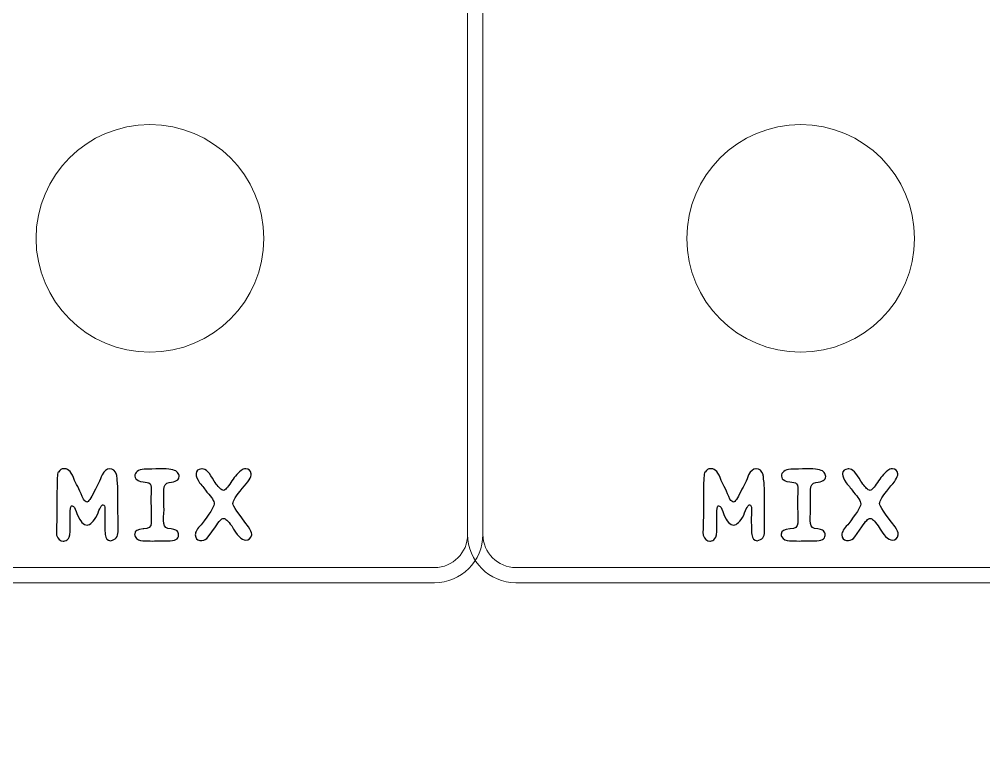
# Model space of a CAD drawing. Header units: centimetres. Extents: x -13.1 to 12.9, y -13 to 13.
# Drawn here: x 4.129 to 8.872, y 5.871 to 9.425 of the extents above; entities that cross this region are included whole.
import ezdxf

# ---------------------------------------------------------------- set-up
doc = ezdxf.new("R2010")
doc.units = ezdxf.units.CM
doc.header["$MEASUREMENT"] = 0
doc.layers.add('Layer 1', color=7, linetype='Continuous')

msp = doc.modelspace()

# ---------------------------------------------------------------- linework, layer by layer
at = {"layer": 'Layer 1', "color": 250, "lineweight": 9}
msp.add_open_spline([(-12.85, 12.98), (-12.85, 12.98), (12.75, 12.98), (12.75, 12.98), (12.75, 12.98), (12.86, 12.98), (12.95, 12.88999), (12.95, 12.78), (12.95, 12.78), (12.95, 12.78), (12.95, -12.82), (12.95, -12.82), (12.95, -12.82), (12.95, -12.93001), (12.86, -13.02), (12.75, -13.02), (12.75, -13.02), (12.75, -13.02), (-12.85, -13.02), (-12.85, -13.02), (-12.85, -13.02), (-12.96, -13.02), (-13.05, -12.93001), (-13.05, -12.82), (-13.05, -12.82), (-13.05, -12.82), (-13.05, 12.78), (-13.05, 12.78), (-13.05, 12.78), (-13.05, 12.88999), (-12.96, 12.98), (-12.85, 12.98)], degree=3, knots=[0, 0, 0, 0, 0.1111111, 0.1111111, 0.1111111, 0.1111111, 0.2222222, 0.2222222, 0.2222222, 0.2222222, 0.3333333, 0.3333333, 0.3333333, 0.3333333, 0.4444444, 0.4444444, 0.4444444, 0.4444444, 0.5555556, 0.5555556, 0.5555556, 0.5555556, 0.6666667, 0.6666667, 0.6666667, 0.6666667, 0.7777778, 0.7777778, 0.7777778, 0.7777778, 1, 1, 1, 1], dxfattribs=at)
at = {"layer": 'Layer 1', "color": 177, "lineweight": 9}
for points, knots in [([(-6.2285, 12.92751), (-6.2285, 12.92751), (6.1715, 12.92751), (6.1715, 12.92751), (6.1715, 12.92751), (6.23684, 12.92751), (6.29624, 12.90079), (6.33926, 12.85777), (6.33926, 12.85777), (6.38228, 12.81475), (6.409, 12.75535), (6.409, 12.69001), (6.409, 12.69001), (6.409, 12.69001), (6.409, 6.89001), (6.409, 6.89001), (6.409, 6.89001), (6.409, 6.82467), (6.38228, 6.76527), (6.33926, 6.72225), (6.33926, 6.72225), (6.29624, 6.67923), (6.23684, 6.65251), (6.1715, 6.65251), (6.1715, 6.65251), (6.1715, 6.65251), (-6.2285, 6.65251), (-6.2285, 6.65251), (-6.2285, 6.65251), (-6.29384, 6.65251), (-6.35324, 6.67923), (-6.39626, 6.72225), (-6.39626, 6.72225), (-6.43928, 6.76527), (-6.466, 6.82467), (-6.466, 6.89001), (-6.466, 6.89001), (-6.466, 6.89001), (-6.466, 12.69001), (-6.466, 12.69001), (-6.466, 12.69001), (-6.466, 12.75535), (-6.43928, 12.81475), (-6.39626, 12.85777), (-6.39626, 12.85777), (-6.35324, 12.90079), (-6.29384, 12.92751), (-6.2285, 12.92751)], [0, 0, 0, 0, 0.0769231, 0.0769231, 0.0769231, 0.0769231, 0.1538462, 0.1538462, 0.1538462, 0.1538462, 0.2307692, 0.2307692, 0.2307692, 0.2307692, 0.3076923, 0.3076923, 0.3076923, 0.3076923, 0.3846154, 0.3846154, 0.3846154, 0.3846154, 0.4615385, 0.4615385, 0.4615385, 0.4615385, 0.5384615, 0.5384615, 0.5384615, 0.5384615, 0.6153846, 0.6153846, 0.6153846, 0.6153846, 0.6923077, 0.6923077, 0.6923077, 0.6923077, 0.7692308, 0.7692308, 0.7692308, 0.7692308, 0.8461538, 0.8461538, 0.8461538, 0.8461538, 1, 1, 1, 1]), ([(6.57133, 12.9275), (6.57133, 12.9275), (12.57133, 12.9275), (12.57133, 12.9275), (12.57133, 12.9275), (12.63667, 12.9275), (12.69607, 12.90078), (12.73909, 12.85776), (12.73909, 12.85776), (12.78211, 12.81474), (12.80883, 12.75534), (12.80883, 12.69), (12.80883, 12.69), (12.80883, 12.69), (12.80883, 6.6525), (12.80883, 6.6525), (12.80883, 6.6525), (12.80883, 6.6525), (6.57133, 6.6525), (6.57133, 6.6525), (6.57133, 6.6525), (6.50599, 6.6525), (6.44659, 6.67922), (6.40357, 6.72224), (6.40357, 6.72224), (6.36055, 6.76526), (6.33383, 6.82466), (6.33383, 6.89), (6.33383, 6.89), (6.33383, 6.89), (6.33383, 12.69), (6.33383, 12.69), (6.33383, 12.69), (6.33383, 12.75534), (6.36055, 12.81474), (6.40357, 12.85776), (6.40357, 12.85776), (6.44659, 12.90078), (6.50599, 12.9275), (6.57133, 12.9275)], [0, 0, 0, 0, 0.0909091, 0.0909091, 0.0909091, 0.0909091, 0.1818182, 0.1818182, 0.1818182, 0.1818182, 0.2727273, 0.2727273, 0.2727273, 0.2727273, 0.3636364, 0.3636364, 0.3636364, 0.3636364, 0.4545455, 0.4545455, 0.4545455, 0.4545455, 0.5454545, 0.5454545, 0.5454545, 0.5454545, 0.6363636, 0.6363636, 0.6363636, 0.6363636, 0.7272727, 0.7272727, 0.7272727, 0.7272727, 0.8181818, 0.8181818, 0.8181818, 0.8181818, 1, 1, 1, 1]), ([(6.1715, 12.85251), (6.1715, 12.85251), (-6.2285, 12.85251), (-6.2285, 12.85251), (-6.2285, 12.85251), (-6.27315, 12.85251), (-6.31378, 12.83421), (-6.34324, 12.80475), (-6.34324, 12.80475), (-6.3727, 12.77529), (-6.391, 12.73466), (-6.391, 12.69001), (-6.391, 12.69001), (-6.391, 12.69001), (-6.391, 6.89001), (-6.391, 6.89001), (-6.391, 6.89001), (-6.391, 6.84536), (-6.3727, 6.80473), (-6.34324, 6.77527), (-6.34324, 6.77527), (-6.31378, 6.74581), (-6.27315, 6.72751), (-6.2285, 6.72751), (-6.2285, 6.72751), (-6.2285, 6.72751), (6.1715, 6.72751), (6.1715, 6.72751), (6.1715, 6.72751), (6.21615, 6.72751), (6.25678, 6.74581), (6.28624, 6.77527), (6.28624, 6.77527), (6.3157, 6.80473), (6.334, 6.84536), (6.334, 6.89001), (6.334, 6.89001), (6.334, 6.89001), (6.334, 12.69001), (6.334, 12.69001), (6.334, 12.69001), (6.334, 12.73466), (6.3157, 12.77529), (6.28624, 12.80475), (6.28624, 12.80475), (6.25678, 12.83421), (6.21615, 12.85251), (6.1715, 12.85251)], [0, 0, 0, 0, 0.0769231, 0.0769231, 0.0769231, 0.0769231, 0.1538462, 0.1538462, 0.1538462, 0.1538462, 0.2307692, 0.2307692, 0.2307692, 0.2307692, 0.3076923, 0.3076923, 0.3076923, 0.3076923, 0.3846154, 0.3846154, 0.3846154, 0.3846154, 0.4615385, 0.4615385, 0.4615385, 0.4615385, 0.5384615, 0.5384615, 0.5384615, 0.5384615, 0.6153846, 0.6153846, 0.6153846, 0.6153846, 0.6923077, 0.6923077, 0.6923077, 0.6923077, 0.7692308, 0.7692308, 0.7692308, 0.7692308, 0.8461538, 0.8461538, 0.8461538, 0.8461538, 1, 1, 1, 1]), ([(12.57133, 12.8525), (12.57133, 12.8525), (6.57133, 12.8525), (6.57133, 12.8525), (6.57133, 12.8525), (6.52668, 12.8525), (6.48605, 12.8342), (6.45659, 12.80474), (6.45659, 12.80474), (6.42713, 12.77528), (6.40883, 12.73465), (6.40883, 12.69), (6.40883, 12.69), (6.40883, 12.69), (6.40883, 6.89), (6.40883, 6.89), (6.40883, 6.89), (6.40883, 6.84535), (6.42713, 6.80472), (6.45659, 6.77526), (6.45659, 6.77526), (6.48605, 6.7458), (6.52668, 6.7275), (6.57133, 6.7275), (6.57133, 6.7275), (6.57133, 6.7275), (12.73383, 6.7275), (12.73383, 6.7275), (12.73383, 6.7275), (12.73383, 6.7275), (12.73383, 12.69), (12.73383, 12.69), (12.73383, 12.69), (12.73383, 12.73465), (12.71553, 12.77528), (12.68607, 12.80474), (12.68607, 12.80474), (12.65661, 12.8342), (12.61598, 12.8525), (12.57133, 12.8525)], [0, 0, 0, 0, 0.0909091, 0.0909091, 0.0909091, 0.0909091, 0.1818182, 0.1818182, 0.1818182, 0.1818182, 0.2727273, 0.2727273, 0.2727273, 0.2727273, 0.3636364, 0.3636364, 0.3636364, 0.3636364, 0.4545455, 0.4545455, 0.4545455, 0.4545455, 0.5454545, 0.5454545, 0.5454545, 0.5454545, 0.6363636, 0.6363636, 0.6363636, 0.6363636, 0.7272727, 0.7272727, 0.7272727, 0.7272727, 0.8181818, 0.8181818, 0.8181818, 0.8181818, 1, 1, 1, 1])]:
    msp.add_open_spline(points, degree=3, knots=knots, dxfattribs=at)
at = {"layer": 'Layer 1', "color": 242, "lineweight": 9}
for points in [[(4.21141, 8.34717), (4.21141, 8.65645), (4.46214, 8.90717), (4.77141, 8.90717), (4.77141, 8.90717), (5.08069, 8.90717), (5.3314, 8.65645), (5.3314, 8.34717), (5.3314, 8.34717), (5.33141, 8.03789), (5.08069, 7.78717), (4.77142, 7.78717), (4.77142, 7.78717), (4.46214, 7.78717), (4.21143, 8.03789), (4.21143, 8.34717)], [(7.41164, 8.34709), (7.41164, 8.65637), (7.66237, 8.90709), (7.97164, 8.90709), (7.97164, 8.90709), (8.28092, 8.90709), (8.53163, 8.65637), (8.53163, 8.34709), (8.53163, 8.34709), (8.53164, 8.03781), (8.28092, 7.78709), (7.97165, 7.78709), (7.97165, 7.78709), (7.66237, 7.78709), (7.41166, 8.03781), (7.41166, 8.34709)]]:
    msp.add_open_spline(points, degree=3, knots=[0, 0, 0, 0, 0.2, 0.2, 0.2, 0.2, 0.4, 0.4, 0.4, 0.4, 0.6, 0.6, 0.6, 0.6, 1, 1, 1, 1], dxfattribs=at)
at = {"layer": 'Layer 1', "color": 177}
for points, knots in [([(4.34727, 7.21391), (4.34727, 7.21391), (4.35253, 7.21391), (4.35253, 7.21391), (4.35253, 7.21391), (4.37163, 7.21391), (4.38772, 7.19472), (4.40079, 7.15634), (4.40079, 7.15634), (4.41415, 7.13169), (4.42873, 7.10103), (4.44435, 7.06425), (4.44435, 7.06425), (4.45093, 7.05474), (4.45658, 7.04995), (4.46137, 7.04995), (4.46137, 7.04995), (4.4689, 7.04995), (4.48094, 7.06744), (4.4975, 7.10253), (4.4975, 7.10253), (4.51311, 7.12972), (4.526, 7.15672), (4.53607, 7.18362), (4.53607, 7.18362), (4.54623, 7.20309), (4.55827, 7.21278), (4.57219, 7.21278), (4.57219, 7.21278), (4.57219, 7.21278), (4.57332, 7.21278), (4.57332, 7.21278), (4.57332, 7.21278), (4.58969, 7.21278), (4.60088, 7.20375), (4.6069, 7.1855), (4.6069, 7.1855), (4.60897, 7.17892), (4.60991, 7.17149), (4.60991, 7.16321), (4.60991, 7.16321), (4.61274, 7.14129), (4.61405, 7.11796), (4.61405, 7.09322), (4.61405, 7.09322), (4.61405, 7.09322), (4.61405, 7.08654), (4.61405, 7.08654), (4.61405, 7.08654), (4.61368, 7.05935), (4.61349, 7.0333), (4.61349, 7.00827), (4.61349, 7.00827), (4.61349, 7.00827), (4.61462, 6.96528), (4.61462, 6.96528), (4.61462, 6.96528), (4.61462, 6.96528), (4.61462, 6.90329), (4.61462, 6.90329), (4.61462, 6.90329), (4.61462, 6.87836), (4.60248, 6.86378), (4.57821, 6.85973), (4.57821, 6.85973), (4.57821, 6.85973), (4.57718, 6.85973), (4.57718, 6.85973), (4.57718, 6.85973), (4.56297, 6.85973), (4.55441, 6.86989), (4.55121, 6.89012), (4.55121, 6.89012), (4.5498, 6.91251), (4.54905, 6.93913), (4.54905, 6.96999), (4.54905, 6.96999), (4.5498, 6.99905), (4.55018, 7.01495), (4.55018, 7.01768), (4.55018, 7.01768), (4.55018, 7.02887), (4.54679, 7.03518), (4.53992, 7.0364), (4.53992, 7.0364), (4.53353, 7.0364), (4.52412, 7.01937), (4.5118, 6.98513), (4.5118, 6.98513), (4.49439, 6.95277), (4.47793, 6.93668), (4.4625, 6.93668), (4.4625, 6.93668), (4.44482, 6.93668), (4.42873, 6.95418), (4.41396, 6.98927), (4.41396, 6.98927), (4.40719, 7.01062), (4.40136, 7.02342), (4.39637, 7.02756), (4.39637, 7.02756), (4.39345, 7.02981), (4.39073, 7.03094), (4.38838, 7.03094), (4.38838, 7.03094), (4.38687, 7.03094), (4.38555, 7.03047), (4.38424, 7.02953), (4.38424, 7.02953), (4.38113, 7.0268), (4.37953, 7.01373), (4.37953, 6.9904), (4.37953, 6.9904), (4.37953, 6.9904), (4.37953, 6.92558), (4.37953, 6.92558), (4.37953, 6.92558), (4.37953, 6.89369), (4.37652, 6.87507), (4.37041, 6.86999), (4.37041, 6.86999), (4.36269, 6.8619), (4.35536, 6.85785), (4.34839, 6.85785), (4.34839, 6.85785), (4.34839, 6.85785), (4.34538, 6.85785), (4.34538, 6.85785), (4.34538, 6.85785), (4.32996, 6.85785), (4.31904, 6.86726), (4.31255, 6.88617), (4.31255, 6.88617), (4.31255, 6.88654), (4.31218, 6.89087), (4.31142, 6.89915), (4.31142, 6.89915), (4.31142, 6.9047), (4.3118, 6.91759), (4.31246, 6.938), (4.31246, 6.938), (4.31312, 6.95841), (4.3134, 6.97055), (4.3134, 6.97441), (4.3134, 6.97441), (4.3134, 6.97441), (4.31368, 7.06697), (4.31368, 7.06697), (4.31368, 7.06697), (4.31425, 7.09623), (4.31453, 7.11551), (4.31453, 7.12492), (4.31453, 7.12492), (4.31453, 7.17337), (4.31716, 7.19764), (4.32252, 7.19764), (4.32252, 7.19764), (4.32967, 7.20846), (4.33795, 7.21391), (4.34727, 7.21391)], [0, 0, 0, 0, 0.0243902, 0.0243902, 0.0243902, 0.0243902, 0.0487805, 0.0487805, 0.0487805, 0.0487805, 0.0731707, 0.0731707, 0.0731707, 0.0731707, 0.097561, 0.097561, 0.097561, 0.097561, 0.1219512, 0.1219512, 0.1219512, 0.1219512, 0.1463415, 0.1463415, 0.1463415, 0.1463415, 0.1707317, 0.1707317, 0.1707317, 0.1707317, 0.195122, 0.195122, 0.195122, 0.195122, 0.2195122, 0.2195122, 0.2195122, 0.2195122, 0.2439024, 0.2439024, 0.2439024, 0.2439024, 0.2682927, 0.2682927, 0.2682927, 0.2682927, 0.2926829, 0.2926829, 0.2926829, 0.2926829, 0.3170732, 0.3170732, 0.3170732, 0.3170732, 0.3414634, 0.3414634, 0.3414634, 0.3414634, 0.3658537, 0.3658537, 0.3658537, 0.3658537, 0.3902439, 0.3902439, 0.3902439, 0.3902439, 0.4146341, 0.4146341, 0.4146341, 0.4146341, 0.4390244, 0.4390244, 0.4390244, 0.4390244, 0.4634146, 0.4634146, 0.4634146, 0.4634146, 0.4878049, 0.4878049, 0.4878049, 0.4878049, 0.5121951, 0.5121951, 0.5121951, 0.5121951, 0.5365854, 0.5365854, 0.5365854, 0.5365854, 0.5609756, 0.5609756, 0.5609756, 0.5609756, 0.5853659, 0.5853659, 0.5853659, 0.5853659, 0.6097561, 0.6097561, 0.6097561, 0.6097561, 0.6341463, 0.6341463, 0.6341463, 0.6341463, 0.6585366, 0.6585366, 0.6585366, 0.6585366, 0.6829268, 0.6829268, 0.6829268, 0.6829268, 0.7073171, 0.7073171, 0.7073171, 0.7073171, 0.7317073, 0.7317073, 0.7317073, 0.7317073, 0.7560976, 0.7560976, 0.7560976, 0.7560976, 0.7804878, 0.7804878, 0.7804878, 0.7804878, 0.804878, 0.804878, 0.804878, 0.804878, 0.8292683, 0.8292683, 0.8292683, 0.8292683, 0.8536585, 0.8536585, 0.8536585, 0.8536585, 0.8780488, 0.8780488, 0.8780488, 0.8780488, 0.902439, 0.902439, 0.902439, 0.902439, 0.9268293, 0.9268293, 0.9268293, 0.9268293, 0.9512195, 0.9512195, 0.9512195, 0.9512195, 1, 1, 1, 1]), ([(4.82628, 7.21335), (4.82628, 7.21335), (4.83841, 7.21307), (4.83841, 7.21307), (4.83841, 7.21307), (4.87642, 7.21231), (4.89937, 7.20639), (4.90709, 7.19519), (4.90709, 7.19519), (4.91235, 7.18908), (4.91508, 7.18278), (4.91508, 7.1761), (4.91508, 7.1761), (4.91508, 7.1761), (4.91508, 7.17534), (4.91508, 7.17534), (4.91508, 7.17534), (4.91471, 7.1586), (4.89852, 7.149), (4.86654, 7.14665), (4.86654, 7.14665), (4.84923, 7.14355), (4.84039, 7.13113), (4.83982, 7.10949), (4.83982, 7.10949), (4.83982, 7.10949), (4.83954, 7.08297), (4.83954, 7.08297), (4.83954, 7.08297), (4.83954, 7.08297), (4.83954, 7.06782), (4.83954, 7.06782), (4.83954, 7.06782), (4.83954, 7.05183), (4.83992, 7.03348), (4.84067, 7.01269), (4.84067, 7.01269), (4.83917, 6.98353), (4.83832, 6.96594), (4.83813, 6.96011), (4.83813, 6.96011), (4.83813, 6.96011), (4.83813, 6.95841), (4.83813, 6.95841), (4.83813, 6.95841), (4.83813, 6.93697), (4.84537, 6.92417), (4.85996, 6.92013), (4.85996, 6.92013), (4.88432, 6.91702), (4.89937, 6.91279), (4.90483, 6.90743), (4.90483, 6.90743), (4.90981, 6.90065), (4.91226, 6.89482), (4.91226, 6.89012), (4.91226, 6.89012), (4.91226, 6.89012), (4.91226, 6.88598), (4.91226, 6.88598), (4.91226, 6.88598), (4.91207, 6.86811), (4.89448, 6.85917), (4.85939, 6.85917), (4.85939, 6.85917), (4.85939, 6.85917), (4.85553, 6.85917), (4.85553, 6.85917), (4.85553, 6.85917), (4.84782, 6.85879), (4.83775, 6.8586), (4.82543, 6.8586), (4.82543, 6.8586), (4.81113, 6.85832), (4.7974, 6.85813), (4.78413, 6.85813), (4.78413, 6.85813), (4.76758, 6.85813), (4.75187, 6.85842), (4.737, 6.85889), (4.737, 6.85889), (4.72026, 6.85926), (4.70737, 6.86641), (4.69815, 6.88015), (4.69815, 6.88015), (4.69684, 6.88287), (4.69618, 6.88664), (4.69618, 6.89144), (4.69618, 6.89144), (4.69618, 6.89144), (4.69646, 6.89228), (4.69646, 6.89228), (4.69646, 6.89228), (4.69665, 6.90752), (4.71085, 6.91618), (4.73898, 6.91815), (4.73898, 6.91815), (4.73898, 6.91815), (4.74086, 6.91815), (4.74086, 6.91815), (4.74086, 6.91815), (4.76513, 6.91815), (4.77745, 6.92746), (4.77783, 6.946), (4.77783, 6.946), (4.77783, 6.946), (4.77783, 6.95841), (4.77783, 6.95841), (4.77783, 6.95841), (4.77783, 6.9761), (4.77736, 7.00442), (4.77642, 7.04355), (4.77642, 7.04355), (4.77642, 7.04355), (4.77783, 7.12135), (4.77783, 7.12135), (4.77783, 7.12135), (4.77651, 7.13781), (4.76993, 7.14618), (4.75798, 7.14637), (4.75798, 7.14637), (4.72816, 7.14929), (4.7133, 7.15258), (4.7133, 7.15606), (4.7133, 7.15606), (4.70286, 7.16076), (4.69759, 7.16763), (4.69759, 7.17638), (4.69759, 7.17638), (4.69759, 7.17638), (4.69759, 7.1839), (4.69759, 7.1839), (4.69759, 7.1839), (4.7022, 7.20225), (4.72139, 7.21137), (4.75516, 7.21137), (4.75516, 7.21137), (4.75516, 7.21137), (4.75902, 7.21137), (4.75902, 7.21137), (4.75902, 7.21137), (4.76607, 7.21137), (4.78846, 7.21203), (4.82628, 7.21335)], [0, 0, 0, 0, 0.027027, 0.027027, 0.027027, 0.027027, 0.0540541, 0.0540541, 0.0540541, 0.0540541, 0.0810811, 0.0810811, 0.0810811, 0.0810811, 0.1081081, 0.1081081, 0.1081081, 0.1081081, 0.1351351, 0.1351351, 0.1351351, 0.1351351, 0.1621622, 0.1621622, 0.1621622, 0.1621622, 0.1891892, 0.1891892, 0.1891892, 0.1891892, 0.2162162, 0.2162162, 0.2162162, 0.2162162, 0.2432432, 0.2432432, 0.2432432, 0.2432432, 0.2702703, 0.2702703, 0.2702703, 0.2702703, 0.2972973, 0.2972973, 0.2972973, 0.2972973, 0.3243243, 0.3243243, 0.3243243, 0.3243243, 0.3513514, 0.3513514, 0.3513514, 0.3513514, 0.3783784, 0.3783784, 0.3783784, 0.3783784, 0.4054054, 0.4054054, 0.4054054, 0.4054054, 0.4324324, 0.4324324, 0.4324324, 0.4324324, 0.4594595, 0.4594595, 0.4594595, 0.4594595, 0.4864865, 0.4864865, 0.4864865, 0.4864865, 0.5135135, 0.5135135, 0.5135135, 0.5135135, 0.5405405, 0.5405405, 0.5405405, 0.5405405, 0.5675676, 0.5675676, 0.5675676, 0.5675676, 0.5945946, 0.5945946, 0.5945946, 0.5945946, 0.6216216, 0.6216216, 0.6216216, 0.6216216, 0.6486486, 0.6486486, 0.6486486, 0.6486486, 0.6756757, 0.6756757, 0.6756757, 0.6756757, 0.7027027, 0.7027027, 0.7027027, 0.7027027, 0.7297297, 0.7297297, 0.7297297, 0.7297297, 0.7567568, 0.7567568, 0.7567568, 0.7567568, 0.7837838, 0.7837838, 0.7837838, 0.7837838, 0.8108108, 0.8108108, 0.8108108, 0.8108108, 0.8378378, 0.8378378, 0.8378378, 0.8378378, 0.8648649, 0.8648649, 0.8648649, 0.8648649, 0.8918919, 0.8918919, 0.8918919, 0.8918919, 0.9189189, 0.9189189, 0.9189189, 0.9189189, 0.9459459, 0.9459459, 0.9459459, 0.9459459, 1, 1, 1, 1]), ([(5.02807, 7.21335), (5.04594, 7.21335), (5.06569, 7.19331), (5.08733, 7.15324), (5.08733, 7.15324), (5.10182, 7.13198), (5.11424, 7.1173), (5.12458, 7.10921), (5.12458, 7.10921), (5.12863, 7.10771), (5.13192, 7.10695), (5.13446, 7.10695), (5.13446, 7.10695), (5.14105, 7.10865), (5.1528, 7.12163), (5.16974, 7.14609), (5.16974, 7.14609), (5.18338, 7.16801), (5.20003, 7.18776), (5.21988, 7.20535), (5.21988, 7.20535), (5.22656, 7.21071), (5.23418, 7.21335), (5.24274, 7.21335), (5.24274, 7.21335), (5.25807, 7.21335), (5.2671, 7.20535), (5.27002, 7.18936), (5.27002, 7.18936), (5.27002, 7.18936), (5.27002, 7.18748), (5.27002, 7.18748), (5.27002, 7.18748), (5.27002, 7.17309), (5.25525, 7.14966), (5.22571, 7.11721), (5.22571, 7.11721), (5.19504, 7.07911), (5.17971, 7.05409), (5.17971, 7.04195), (5.17971, 7.04195), (5.17971, 7.0316), (5.20511, 6.99341), (5.256, 6.92728), (5.256, 6.92728), (5.26663, 6.91223), (5.27199, 6.90056), (5.27199, 6.89228), (5.27199, 6.89228), (5.27199, 6.89228), (5.27199, 6.88927), (5.27199, 6.88927), (5.27199, 6.88927), (5.26795, 6.87177), (5.25816, 6.86303), (5.24274, 6.86303), (5.24274, 6.86303), (5.22166, 6.86303), (5.19862, 6.88617), (5.17359, 6.93254), (5.17359, 6.93254), (5.15469, 6.9571), (5.14199, 6.96942), (5.13559, 6.96942), (5.13559, 6.96942), (5.13559, 6.96942), (5.13333, 6.96942), (5.13333, 6.96942), (5.13333, 6.96942), (5.12421, 6.96942), (5.11085, 6.95578), (5.09335, 6.92841), (5.09335, 6.92841), (5.09335, 6.92841), (5.0576, 6.87874), (5.0576, 6.87874), (5.0576, 6.87874), (5.04933, 6.86698), (5.03926, 6.86114), (5.0275, 6.86114), (5.0275, 6.86114), (5.0275, 6.86114), (5.01649, 6.86114), (5.01649, 6.86114), (5.01649, 6.86114), (5.00342, 6.86274), (4.99608, 6.87196), (4.99448, 6.88871), (4.99448, 6.88871), (4.99448, 6.90207), (5.00398, 6.91862), (5.02308, 6.93828), (5.02308, 6.93828), (5.06522, 6.99209), (5.08658, 7.02596), (5.08733, 7.03969), (5.08733, 7.03969), (5.08733, 7.03969), (5.08733, 7.04195), (5.08733, 7.04195), (5.08733, 7.04195), (5.08733, 7.05352), (5.07557, 7.07252), (5.05205, 7.09896), (5.05205, 7.09896), (5.04265, 7.11147), (5.03061, 7.1268), (5.01565, 7.14496), (5.01565, 7.14496), (5.00389, 7.16246), (4.99806, 7.17657), (4.99806, 7.18748), (4.99806, 7.18748), (4.99806, 7.18748), (4.99806, 7.19049), (4.99806, 7.19049), (4.99806, 7.19049), (4.99806, 7.20357), (5.00737, 7.21119), (5.02618, 7.21335), (5.02618, 7.21335), (5.02618, 7.21335), (5.02807, 7.21335), (5.02807, 7.21335)], [0, 0, 0, 0, 0.03125, 0.03125, 0.03125, 0.03125, 0.0625, 0.0625, 0.0625, 0.0625, 0.09375, 0.09375, 0.09375, 0.09375, 0.125, 0.125, 0.125, 0.125, 0.15625, 0.15625, 0.15625, 0.15625, 0.1875, 0.1875, 0.1875, 0.1875, 0.21875, 0.21875, 0.21875, 0.21875, 0.25, 0.25, 0.25, 0.25, 0.28125, 0.28125, 0.28125, 0.28125, 0.3125, 0.3125, 0.3125, 0.3125, 0.34375, 0.34375, 0.34375, 0.34375, 0.375, 0.375, 0.375, 0.375, 0.40625, 0.40625, 0.40625, 0.40625, 0.4375, 0.4375, 0.4375, 0.4375, 0.46875, 0.46875, 0.46875, 0.46875, 0.5, 0.5, 0.5, 0.5, 0.53125, 0.53125, 0.53125, 0.53125, 0.5625, 0.5625, 0.5625, 0.5625, 0.59375, 0.59375, 0.59375, 0.59375, 0.625, 0.625, 0.625, 0.625, 0.65625, 0.65625, 0.65625, 0.65625, 0.6875, 0.6875, 0.6875, 0.6875, 0.71875, 0.71875, 0.71875, 0.71875, 0.75, 0.75, 0.75, 0.75, 0.78125, 0.78125, 0.78125, 0.78125, 0.8125, 0.8125, 0.8125, 0.8125, 0.84375, 0.84375, 0.84375, 0.84375, 0.875, 0.875, 0.875, 0.875, 0.90625, 0.90625, 0.90625, 0.90625, 0.9375, 0.9375, 0.9375, 0.9375, 1, 1, 1, 1]), ([(7.52707, 7.21391), (7.52707, 7.21391), (7.53233, 7.21391), (7.53233, 7.21391), (7.53233, 7.21391), (7.55143, 7.21391), (7.56752, 7.19472), (7.58059, 7.15634), (7.58059, 7.15634), (7.59395, 7.13169), (7.60853, 7.10103), (7.62415, 7.06425), (7.62415, 7.06425), (7.63073, 7.05474), (7.63638, 7.04995), (7.64117, 7.04995), (7.64117, 7.04995), (7.6487, 7.04995), (7.66074, 7.06744), (7.6773, 7.10253), (7.6773, 7.10253), (7.69291, 7.12972), (7.7058, 7.15672), (7.71587, 7.18362), (7.71587, 7.18362), (7.72603, 7.20309), (7.73807, 7.21278), (7.75199, 7.21278), (7.75199, 7.21278), (7.75199, 7.21278), (7.75312, 7.21278), (7.75312, 7.21278), (7.75312, 7.21278), (7.76949, 7.21278), (7.78068, 7.20375), (7.7867, 7.1855), (7.7867, 7.1855), (7.78877, 7.17892), (7.78971, 7.17149), (7.78971, 7.16321), (7.78971, 7.16321), (7.79254, 7.14129), (7.79385, 7.11796), (7.79385, 7.09322), (7.79385, 7.09322), (7.79385, 7.09322), (7.79385, 7.08654), (7.79385, 7.08654), (7.79385, 7.08654), (7.79348, 7.05935), (7.79329, 7.0333), (7.79329, 7.00827), (7.79329, 7.00827), (7.79329, 7.00827), (7.79442, 6.96528), (7.79442, 6.96528), (7.79442, 6.96528), (7.79442, 6.96528), (7.79442, 6.90329), (7.79442, 6.90329), (7.79442, 6.90329), (7.79442, 6.87836), (7.78228, 6.86378), (7.75801, 6.85973), (7.75801, 6.85973), (7.75801, 6.85973), (7.75698, 6.85973), (7.75698, 6.85973), (7.75698, 6.85973), (7.74277, 6.85973), (7.73421, 6.86989), (7.73101, 6.89012), (7.73101, 6.89012), (7.7296, 6.91251), (7.72885, 6.93913), (7.72885, 6.96999), (7.72885, 6.96999), (7.7296, 6.99905), (7.72998, 7.01495), (7.72998, 7.01768), (7.72998, 7.01768), (7.72998, 7.02887), (7.72659, 7.03518), (7.71972, 7.0364), (7.71972, 7.0364), (7.71333, 7.0364), (7.70392, 7.01937), (7.6916, 6.98513), (7.6916, 6.98513), (7.67419, 6.95277), (7.65773, 6.93668), (7.6423, 6.93668), (7.6423, 6.93668), (7.62462, 6.93668), (7.60853, 6.95418), (7.59376, 6.98927), (7.59376, 6.98927), (7.58699, 7.01062), (7.58116, 7.02342), (7.57617, 7.02756), (7.57617, 7.02756), (7.57325, 7.02981), (7.57053, 7.03094), (7.56818, 7.03094), (7.56818, 7.03094), (7.56667, 7.03094), (7.56535, 7.03047), (7.56404, 7.02953), (7.56404, 7.02953), (7.56093, 7.0268), (7.55933, 7.01373), (7.55933, 6.9904), (7.55933, 6.9904), (7.55933, 6.9904), (7.55933, 6.92558), (7.55933, 6.92558), (7.55933, 6.92558), (7.55933, 6.89369), (7.55632, 6.87507), (7.55021, 6.86999), (7.55021, 6.86999), (7.54249, 6.8619), (7.53516, 6.85785), (7.52819, 6.85785), (7.52819, 6.85785), (7.52819, 6.85785), (7.52518, 6.85785), (7.52518, 6.85785), (7.52518, 6.85785), (7.50976, 6.85785), (7.49884, 6.86726), (7.49235, 6.88617), (7.49235, 6.88617), (7.49235, 6.88654), (7.49198, 6.89087), (7.49122, 6.89915), (7.49122, 6.89915), (7.49122, 6.9047), (7.4916, 6.91759), (7.49226, 6.938), (7.49226, 6.938), (7.49292, 6.95841), (7.4932, 6.97055), (7.4932, 6.97441), (7.4932, 6.97441), (7.4932, 6.97441), (7.49348, 7.06697), (7.49348, 7.06697), (7.49348, 7.06697), (7.49405, 7.09623), (7.49433, 7.11551), (7.49433, 7.12492), (7.49433, 7.12492), (7.49433, 7.17337), (7.49696, 7.19764), (7.50232, 7.19764), (7.50232, 7.19764), (7.50947, 7.20846), (7.51775, 7.21391), (7.52707, 7.21391)], [0, 0, 0, 0, 0.0243902, 0.0243902, 0.0243902, 0.0243902, 0.0487805, 0.0487805, 0.0487805, 0.0487805, 0.0731707, 0.0731707, 0.0731707, 0.0731707, 0.097561, 0.097561, 0.097561, 0.097561, 0.1219512, 0.1219512, 0.1219512, 0.1219512, 0.1463415, 0.1463415, 0.1463415, 0.1463415, 0.1707317, 0.1707317, 0.1707317, 0.1707317, 0.195122, 0.195122, 0.195122, 0.195122, 0.2195122, 0.2195122, 0.2195122, 0.2195122, 0.2439024, 0.2439024, 0.2439024, 0.2439024, 0.2682927, 0.2682927, 0.2682927, 0.2682927, 0.2926829, 0.2926829, 0.2926829, 0.2926829, 0.3170732, 0.3170732, 0.3170732, 0.3170732, 0.3414634, 0.3414634, 0.3414634, 0.3414634, 0.3658537, 0.3658537, 0.3658537, 0.3658537, 0.3902439, 0.3902439, 0.3902439, 0.3902439, 0.4146341, 0.4146341, 0.4146341, 0.4146341, 0.4390244, 0.4390244, 0.4390244, 0.4390244, 0.4634146, 0.4634146, 0.4634146, 0.4634146, 0.4878049, 0.4878049, 0.4878049, 0.4878049, 0.5121951, 0.5121951, 0.5121951, 0.5121951, 0.5365854, 0.5365854, 0.5365854, 0.5365854, 0.5609756, 0.5609756, 0.5609756, 0.5609756, 0.5853659, 0.5853659, 0.5853659, 0.5853659, 0.6097561, 0.6097561, 0.6097561, 0.6097561, 0.6341463, 0.6341463, 0.6341463, 0.6341463, 0.6585366, 0.6585366, 0.6585366, 0.6585366, 0.6829268, 0.6829268, 0.6829268, 0.6829268, 0.7073171, 0.7073171, 0.7073171, 0.7073171, 0.7317073, 0.7317073, 0.7317073, 0.7317073, 0.7560976, 0.7560976, 0.7560976, 0.7560976, 0.7804878, 0.7804878, 0.7804878, 0.7804878, 0.804878, 0.804878, 0.804878, 0.804878, 0.8292683, 0.8292683, 0.8292683, 0.8292683, 0.8536585, 0.8536585, 0.8536585, 0.8536585, 0.8780488, 0.8780488, 0.8780488, 0.8780488, 0.902439, 0.902439, 0.902439, 0.902439, 0.9268293, 0.9268293, 0.9268293, 0.9268293, 0.9512195, 0.9512195, 0.9512195, 0.9512195, 1, 1, 1, 1]), ([(8.00608, 7.21335), (8.00608, 7.21335), (8.01821, 7.21307), (8.01821, 7.21307), (8.01821, 7.21307), (8.05622, 7.21231), (8.07917, 7.20639), (8.08689, 7.19519), (8.08689, 7.19519), (8.09215, 7.18908), (8.09488, 7.18278), (8.09488, 7.1761), (8.09488, 7.1761), (8.09488, 7.1761), (8.09488, 7.17534), (8.09488, 7.17534), (8.09488, 7.17534), (8.09451, 7.1586), (8.07832, 7.149), (8.04634, 7.14665), (8.04634, 7.14665), (8.02903, 7.14355), (8.02019, 7.13113), (8.01962, 7.10949), (8.01962, 7.10949), (8.01962, 7.10949), (8.01934, 7.08297), (8.01934, 7.08297), (8.01934, 7.08297), (8.01934, 7.08297), (8.01934, 7.06782), (8.01934, 7.06782), (8.01934, 7.06782), (8.01934, 7.05183), (8.01972, 7.03348), (8.02047, 7.01269), (8.02047, 7.01269), (8.01897, 6.98353), (8.01812, 6.96594), (8.01793, 6.96011), (8.01793, 6.96011), (8.01793, 6.96011), (8.01793, 6.95841), (8.01793, 6.95841), (8.01793, 6.95841), (8.01793, 6.93697), (8.02517, 6.92417), (8.03976, 6.92013), (8.03976, 6.92013), (8.06412, 6.91702), (8.07917, 6.91279), (8.08463, 6.90743), (8.08463, 6.90743), (8.08961, 6.90065), (8.09206, 6.89482), (8.09206, 6.89012), (8.09206, 6.89012), (8.09206, 6.89012), (8.09206, 6.88598), (8.09206, 6.88598), (8.09206, 6.88598), (8.09187, 6.86811), (8.07428, 6.85917), (8.03919, 6.85917), (8.03919, 6.85917), (8.03919, 6.85917), (8.03533, 6.85917), (8.03533, 6.85917), (8.03533, 6.85917), (8.02762, 6.85879), (8.01755, 6.8586), (8.00523, 6.8586), (8.00523, 6.8586), (7.99093, 6.85832), (7.9772, 6.85813), (7.96393, 6.85813), (7.96393, 6.85813), (7.94738, 6.85813), (7.93167, 6.85842), (7.9168, 6.85889), (7.9168, 6.85889), (7.90006, 6.85926), (7.88717, 6.86641), (7.87795, 6.88015), (7.87795, 6.88015), (7.87664, 6.88287), (7.87598, 6.88664), (7.87598, 6.89144), (7.87598, 6.89144), (7.87598, 6.89144), (7.87626, 6.89228), (7.87626, 6.89228), (7.87626, 6.89228), (7.87645, 6.90752), (7.89065, 6.91618), (7.91878, 6.91815), (7.91878, 6.91815), (7.91878, 6.91815), (7.92066, 6.91815), (7.92066, 6.91815), (7.92066, 6.91815), (7.94493, 6.91815), (7.95725, 6.92746), (7.95763, 6.946), (7.95763, 6.946), (7.95763, 6.946), (7.95763, 6.95841), (7.95763, 6.95841), (7.95763, 6.95841), (7.95763, 6.9761), (7.95716, 7.00442), (7.95622, 7.04355), (7.95622, 7.04355), (7.95622, 7.04355), (7.95763, 7.12135), (7.95763, 7.12135), (7.95763, 7.12135), (7.95631, 7.13781), (7.94973, 7.14618), (7.93778, 7.14637), (7.93778, 7.14637), (7.90796, 7.14929), (7.8931, 7.15258), (7.8931, 7.15606), (7.8931, 7.15606), (7.88266, 7.16076), (7.87739, 7.16763), (7.87739, 7.17638), (7.87739, 7.17638), (7.87739, 7.17638), (7.87739, 7.1839), (7.87739, 7.1839), (7.87739, 7.1839), (7.882, 7.20225), (7.90119, 7.21137), (7.93496, 7.21137), (7.93496, 7.21137), (7.93496, 7.21137), (7.93882, 7.21137), (7.93882, 7.21137), (7.93882, 7.21137), (7.94587, 7.21137), (7.96826, 7.21203), (8.00608, 7.21335)], [0, 0, 0, 0, 0.027027, 0.027027, 0.027027, 0.027027, 0.0540541, 0.0540541, 0.0540541, 0.0540541, 0.0810811, 0.0810811, 0.0810811, 0.0810811, 0.1081081, 0.1081081, 0.1081081, 0.1081081, 0.1351351, 0.1351351, 0.1351351, 0.1351351, 0.1621622, 0.1621622, 0.1621622, 0.1621622, 0.1891892, 0.1891892, 0.1891892, 0.1891892, 0.2162162, 0.2162162, 0.2162162, 0.2162162, 0.2432432, 0.2432432, 0.2432432, 0.2432432, 0.2702703, 0.2702703, 0.2702703, 0.2702703, 0.2972973, 0.2972973, 0.2972973, 0.2972973, 0.3243243, 0.3243243, 0.3243243, 0.3243243, 0.3513514, 0.3513514, 0.3513514, 0.3513514, 0.3783784, 0.3783784, 0.3783784, 0.3783784, 0.4054054, 0.4054054, 0.4054054, 0.4054054, 0.4324324, 0.4324324, 0.4324324, 0.4324324, 0.4594595, 0.4594595, 0.4594595, 0.4594595, 0.4864865, 0.4864865, 0.4864865, 0.4864865, 0.5135135, 0.5135135, 0.5135135, 0.5135135, 0.5405405, 0.5405405, 0.5405405, 0.5405405, 0.5675676, 0.5675676, 0.5675676, 0.5675676, 0.5945946, 0.5945946, 0.5945946, 0.5945946, 0.6216216, 0.6216216, 0.6216216, 0.6216216, 0.6486486, 0.6486486, 0.6486486, 0.6486486, 0.6756757, 0.6756757, 0.6756757, 0.6756757, 0.7027027, 0.7027027, 0.7027027, 0.7027027, 0.7297297, 0.7297297, 0.7297297, 0.7297297, 0.7567568, 0.7567568, 0.7567568, 0.7567568, 0.7837838, 0.7837838, 0.7837838, 0.7837838, 0.8108108, 0.8108108, 0.8108108, 0.8108108, 0.8378378, 0.8378378, 0.8378378, 0.8378378, 0.8648649, 0.8648649, 0.8648649, 0.8648649, 0.8918919, 0.8918919, 0.8918919, 0.8918919, 0.9189189, 0.9189189, 0.9189189, 0.9189189, 0.9459459, 0.9459459, 0.9459459, 0.9459459, 1, 1, 1, 1]), ([(8.20787, 7.21335), (8.22574, 7.21335), (8.24549, 7.19331), (8.26713, 7.15324), (8.26713, 7.15324), (8.28162, 7.13198), (8.29404, 7.1173), (8.30438, 7.10921), (8.30438, 7.10921), (8.30843, 7.10771), (8.31172, 7.10695), (8.31426, 7.10695), (8.31426, 7.10695), (8.32085, 7.10865), (8.3326, 7.12163), (8.34954, 7.14609), (8.34954, 7.14609), (8.36318, 7.16801), (8.37983, 7.18776), (8.39968, 7.20535), (8.39968, 7.20535), (8.40636, 7.21071), (8.41398, 7.21335), (8.42254, 7.21335), (8.42254, 7.21335), (8.43787, 7.21335), (8.4469, 7.20535), (8.44982, 7.18936), (8.44982, 7.18936), (8.44982, 7.18936), (8.44982, 7.18748), (8.44982, 7.18748), (8.44982, 7.18748), (8.44982, 7.17309), (8.43505, 7.14966), (8.40551, 7.11721), (8.40551, 7.11721), (8.37484, 7.07911), (8.35951, 7.05409), (8.35951, 7.04195), (8.35951, 7.04195), (8.35951, 7.0316), (8.38491, 6.99341), (8.4358, 6.92728), (8.4358, 6.92728), (8.44643, 6.91223), (8.45179, 6.90056), (8.45179, 6.89228), (8.45179, 6.89228), (8.45179, 6.89228), (8.45179, 6.88927), (8.45179, 6.88927), (8.45179, 6.88927), (8.44775, 6.87177), (8.43796, 6.86303), (8.42254, 6.86303), (8.42254, 6.86303), (8.40146, 6.86303), (8.37842, 6.88617), (8.35339, 6.93254), (8.35339, 6.93254), (8.33449, 6.9571), (8.32179, 6.96942), (8.31539, 6.96942), (8.31539, 6.96942), (8.31539, 6.96942), (8.31313, 6.96942), (8.31313, 6.96942), (8.31313, 6.96942), (8.30401, 6.96942), (8.29065, 6.95578), (8.27315, 6.92841), (8.27315, 6.92841), (8.27315, 6.92841), (8.2374, 6.87874), (8.2374, 6.87874), (8.2374, 6.87874), (8.22913, 6.86698), (8.21906, 6.86114), (8.2073, 6.86114), (8.2073, 6.86114), (8.2073, 6.86114), (8.19629, 6.86114), (8.19629, 6.86114), (8.19629, 6.86114), (8.18322, 6.86274), (8.17588, 6.87196), (8.17428, 6.88871), (8.17428, 6.88871), (8.17428, 6.90207), (8.18378, 6.91862), (8.20288, 6.93828), (8.20288, 6.93828), (8.24502, 6.99209), (8.26638, 7.02596), (8.26713, 7.03969), (8.26713, 7.03969), (8.26713, 7.03969), (8.26713, 7.04195), (8.26713, 7.04195), (8.26713, 7.04195), (8.26713, 7.05352), (8.25537, 7.07252), (8.23185, 7.09896), (8.23185, 7.09896), (8.22245, 7.11147), (8.21041, 7.1268), (8.19545, 7.14496), (8.19545, 7.14496), (8.18369, 7.16246), (8.17786, 7.17657), (8.17786, 7.18748), (8.17786, 7.18748), (8.17786, 7.18748), (8.17786, 7.19049), (8.17786, 7.19049), (8.17786, 7.19049), (8.17786, 7.20357), (8.18717, 7.21119), (8.20598, 7.21335), (8.20598, 7.21335), (8.20598, 7.21335), (8.20787, 7.21335), (8.20787, 7.21335)], [0, 0, 0, 0, 0.03125, 0.03125, 0.03125, 0.03125, 0.0625, 0.0625, 0.0625, 0.0625, 0.09375, 0.09375, 0.09375, 0.09375, 0.125, 0.125, 0.125, 0.125, 0.15625, 0.15625, 0.15625, 0.15625, 0.1875, 0.1875, 0.1875, 0.1875, 0.21875, 0.21875, 0.21875, 0.21875, 0.25, 0.25, 0.25, 0.25, 0.28125, 0.28125, 0.28125, 0.28125, 0.3125, 0.3125, 0.3125, 0.3125, 0.34375, 0.34375, 0.34375, 0.34375, 0.375, 0.375, 0.375, 0.375, 0.40625, 0.40625, 0.40625, 0.40625, 0.4375, 0.4375, 0.4375, 0.4375, 0.46875, 0.46875, 0.46875, 0.46875, 0.5, 0.5, 0.5, 0.5, 0.53125, 0.53125, 0.53125, 0.53125, 0.5625, 0.5625, 0.5625, 0.5625, 0.59375, 0.59375, 0.59375, 0.59375, 0.625, 0.625, 0.625, 0.625, 0.65625, 0.65625, 0.65625, 0.65625, 0.6875, 0.6875, 0.6875, 0.6875, 0.71875, 0.71875, 0.71875, 0.71875, 0.75, 0.75, 0.75, 0.75, 0.78125, 0.78125, 0.78125, 0.78125, 0.8125, 0.8125, 0.8125, 0.8125, 0.84375, 0.84375, 0.84375, 0.84375, 0.875, 0.875, 0.875, 0.875, 0.90625, 0.90625, 0.90625, 0.90625, 0.9375, 0.9375, 0.9375, 0.9375, 1, 1, 1, 1])]:
    msp.add_open_spline(points, degree=3, knots=knots, dxfattribs=at)

doc.saveas('drawing.dxf')
